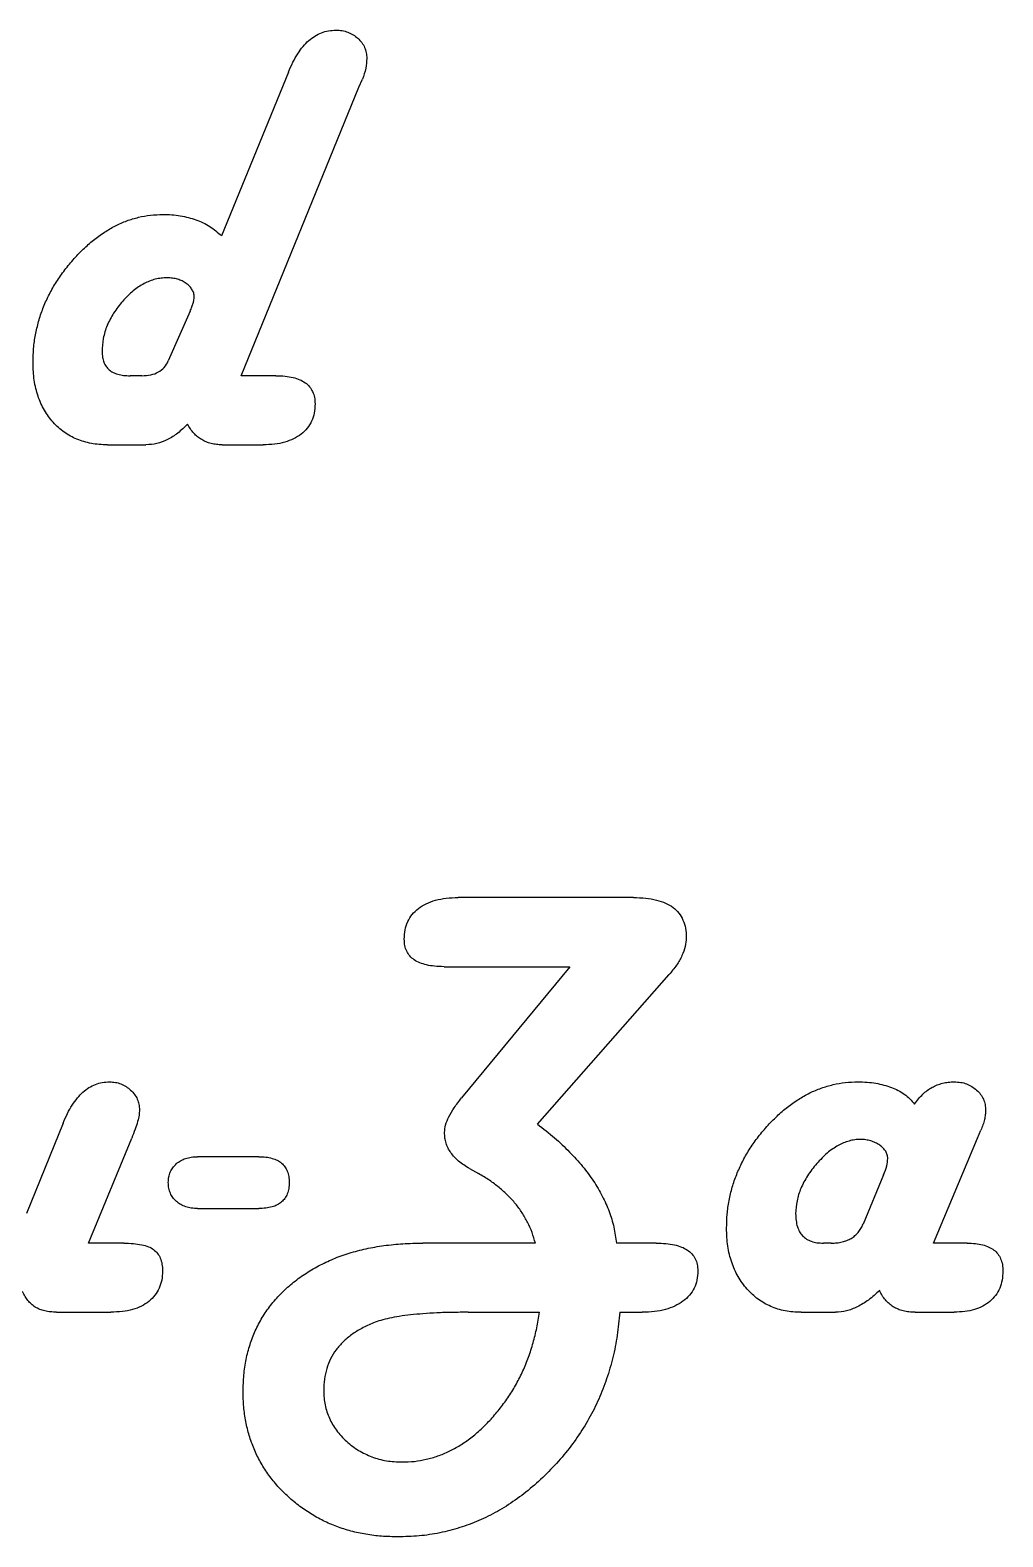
# Model space of a CAD drawing. Header units: millimetres. Extents: x -152 to 152, y -48 to 197.
# Drawn here: x 119.52 to 131.1, y -21.43 to -3.51 of the extents above; entities that cross this region are included whole.
import ezdxf

# ---------------------------------------------------------------- set-up
doc = ezdxf.new("R2010")
doc.units = ezdxf.units.MM

msp = doc.modelspace()

# ---------------------------------------------------------------- linework, layer by layer
at = {"color": 7, "linetype": 'Continuous', "lineweight": 25}
for p, q in [((122.594, -4.012), (121.799, -5.961)), ((123.431, -4.193), (123.474, -4.098)), ((122.033, -7.623), (123.431, -4.193)), ((121.424, -6.856), (121.164, -7.448)), ((120.849, -7.623), (120.712, -7.623)), ((122.445, -7.623), (122.033, -7.623)), ((120.441, -8.445), (120.899, -8.445)), ((121.805, -8.445), (122.293, -8.445)), ((126.699, -13.829), (124.615, -13.829)), ((124.446, -14.651), (125.941, -14.651)), ((125.941, -14.651), (124.655, -16.211)), ((125.558, -16.524), (127.123, -14.745)), ((119.914, -16.511), (119.478, -17.588)), ((130.793, -16.69), (130.833, -16.595)), ((120.215, -17.938), (120.73, -16.69)), ((130.272, -17.938), (130.793, -16.69)), ((122.241, -16.911), (121.512, -16.911)), ((124.75, -17.052), (124.857, -17.112)), ((129.677, -17.125), (129.433, -17.711)), ((121.512, -17.527), (122.241, -17.527)), ((120.634, -17.938), (120.215, -17.938)), ((125.533, -17.938), (124.193, -17.938)), ((126.97, -17.938), (126.497, -17.938)), ((129.052, -17.938), (128.961, -17.938)), ((130.67, -17.938), (130.272, -17.938)), ((119.835, -18.76), (120.482, -18.76)), ((124.735, -18.76), (125.583, -18.76)), ((126.537, -18.76), (126.804, -18.76)), ((128.694, -18.76), (129.105, -18.76)), ((130.052, -18.76), (130.515, -18.76))]:
    msp.add_line(p, q, dxfattribs=at)
for points, knots in [([(122.594, -4.012), (122.611, -3.973), (122.644, -3.898), (122.702, -3.796), (122.765, -3.709), (122.833, -3.637), (122.908, -3.583), (122.987, -3.542), (123.072, -3.518), (123.131, -3.515), (123.16, -3.514)], [0, 0, 0, 0, 0.159657, 0.30514, 0.437481, 0.559878, 0.672249, 0.781209, 0.889106, 1, 1, 1, 1]), ([(123.16, -3.514), (123.185, -3.515), (123.233, -3.517), (123.302, -3.536), (123.366, -3.567), (123.421, -3.609), (123.469, -3.66), (123.503, -3.718), (123.524, -3.782), (123.526, -3.827), (123.527, -3.85)], [0, 0, 0, 0, 0.133939, 0.260129, 0.384679, 0.513087, 0.63901, 0.757749, 0.877616, 1, 1, 1, 1]), ([(123.527, -3.85), (123.525, -3.889), (123.519, -3.974), (123.49, -4.055), (123.474, -4.098)], [0, 0, 0, 0, 0.459987, 1, 1, 1, 1]), ([(119.555, -7.467), (119.556, -7.411), (119.559, -7.3), (119.582, -7.136), (119.62, -6.977), (119.671, -6.821), (119.739, -6.67), (119.821, -6.523), (119.919, -6.381), (120.029, -6.246), (120.148, -6.12), (120.273, -6.01), (120.402, -5.917), (120.533, -5.838), (120.67, -5.779), (120.81, -5.737), (120.954, -5.71), (121.051, -5.707), (121.1, -5.705)], [0, 0, 0, 0, 0.065276, 0.12901, 0.192583, 0.255629, 0.319775, 0.384485, 0.451421, 0.519923, 0.588085, 0.652244, 0.713808, 0.773006, 0.830491, 0.886864, 0.942999, 1, 1, 1, 1]), ([(121.1, -5.705), (121.136, -5.706), (121.205, -5.708), (121.307, -5.72), (121.403, -5.74), (121.494, -5.768), (121.579, -5.803), (121.658, -5.847), (121.732, -5.9), (121.777, -5.941), (121.799, -5.961)], [0, 0, 0, 0, 0.1402254, 0.2728307, 0.4017121, 0.5249163, 0.644875, 0.7634096, 0.880846, 1, 1, 1, 1]), ([(121.149, -6.459), (121.126, -6.46), (121.079, -6.462), (121.01, -6.474), (120.942, -6.498), (120.875, -6.527), (120.81, -6.568), (120.745, -6.615), (120.682, -6.672), (120.601, -6.758), (120.513, -6.874), (120.434, -7.022), (120.385, -7.179), (120.38, -7.285), (120.377, -7.339)], [0, 0, 0, 0, 0.054496, 0.109809, 0.16538, 0.222308, 0.282011, 0.344274, 0.410641, 0.481079, 0.620325, 0.749838, 0.875598, 1, 1, 1, 1]), ([(121.473, -6.689), (121.472, -6.673), (121.47, -6.642), (121.45, -6.599), (121.42, -6.559), (121.379, -6.525), (121.331, -6.494), (121.275, -6.475), (121.214, -6.461), (121.172, -6.46), (121.149, -6.459)], [0, 0, 0, 0, 0.105647, 0.211716, 0.321537, 0.444364, 0.575787, 0.708608, 0.848376, 1, 1, 1, 1]), ([(121.424, -6.856), (121.432, -6.839), (121.446, -6.807), (121.461, -6.762), (121.47, -6.724), (121.472, -6.7), (121.473, -6.689)], [0, 0, 0, 0, 0.318433, 0.589541, 0.815372, 1, 1, 1, 1]), ([(120.377, -7.339), (120.378, -7.361), (120.379, -7.403), (120.396, -7.462), (120.421, -7.513), (120.46, -7.554), (120.507, -7.587), (120.567, -7.607), (120.636, -7.622), (120.686, -7.623), (120.712, -7.623)], [0, 0, 0, 0, 0.132446, 0.251783, 0.362261, 0.469257, 0.582652, 0.705268, 0.844327, 1, 1, 1, 1]), ([(120.441, -8.445), (120.408, -8.444), (120.344, -8.443), (120.25, -8.429), (120.161, -8.41), (120.078, -8.379), (119.999, -8.342), (119.925, -8.296), (119.857, -8.241), (119.794, -8.178), (119.738, -8.109), (119.689, -8.033), (119.648, -7.952), (119.612, -7.866), (119.588, -7.774), (119.568, -7.676), (119.558, -7.574), (119.556, -7.503), (119.555, -7.467)], [0, 0, 0, 0, 0.0662279, 0.1293897, 0.1906264, 0.2495516, 0.3077748, 0.3662463, 0.4240907, 0.4840988, 0.5444164, 0.6042648, 0.6656997, 0.7276669, 0.7918805, 0.8578893, 0.927305, 1, 1, 1, 1]), ([(120.849, -7.623), (120.885, -7.622), (120.954, -7.619), (121.047, -7.584), (121.122, -7.528), (121.15, -7.475), (121.164, -7.448)], [0, 0, 0, 0, 0.285791, 0.532854, 0.763239, 1, 1, 1, 1]), ([(122.445, -7.623), (122.482, -7.624), (122.55, -7.626), (122.646, -7.642), (122.727, -7.667), (122.795, -7.703), (122.848, -7.752), (122.885, -7.812), (122.907, -7.883), (122.91, -7.933), (122.911, -7.959)], [0, 0, 0, 0, 0.167411, 0.313752, 0.442842, 0.557325, 0.665184, 0.769793, 0.878149, 1, 1, 1, 1]), ([(122.911, -7.959), (122.909, -7.996), (122.905, -8.065), (122.875, -8.164), (122.82, -8.249), (122.747, -8.321), (122.656, -8.376), (122.549, -8.418), (122.426, -8.44), (122.339, -8.444), (122.293, -8.445)], [0, 0, 0, 0, 0.1225431, 0.2351937, 0.3464116, 0.4599645, 0.5792462, 0.7061548, 0.845152, 1, 1, 1, 1]), ([(121.394, -8.198), (121.357, -8.236), (121.284, -8.307), (121.16, -8.385), (121.032, -8.437), (120.943, -8.443), (120.899, -8.445)], [0, 0, 0, 0, 0.280722, 0.534182, 0.769158, 1, 1, 1, 1]), ([(121.805, -8.445), (121.783, -8.444), (121.738, -8.442), (121.674, -8.432), (121.615, -8.413), (121.562, -8.384), (121.512, -8.35), (121.467, -8.307), (121.427, -8.256), (121.405, -8.218), (121.394, -8.198)], [0, 0, 0, 0, 0.135323, 0.261607, 0.381728, 0.500656, 0.618909, 0.741306, 0.867537, 1, 1, 1, 1]), ([(123.973, -14.324), (123.975, -14.287), (123.978, -14.216), (124.01, -14.115), (124.064, -14.027), (124.14, -13.955), (124.235, -13.898), (124.346, -13.856), (124.475, -13.834), (124.566, -13.83), (124.615, -13.829)], [0, 0, 0, 0, 0.120841, 0.233483, 0.342038, 0.454346, 0.573305, 0.701914, 0.84208, 1, 1, 1, 1]), ([(126.699, -13.829), (126.749, -13.83), (126.841, -13.832), (126.97, -13.855), (127.081, -13.89), (127.172, -13.943), (127.244, -14.011), (127.293, -14.096), (127.324, -14.196), (127.327, -14.267), (127.329, -14.304)], [0, 0, 0, 0, 0.164612, 0.308568, 0.435524, 0.550348, 0.656501, 0.763354, 0.875641, 1, 1, 1, 1]), ([(124.446, -14.651), (124.408, -14.65), (124.339, -14.648), (124.242, -14.633), (124.16, -14.608), (124.091, -14.573), (124.037, -14.526), (124, -14.467), (123.976, -14.399), (123.974, -14.35), (123.973, -14.324)], [0, 0, 0, 0, 0.170937, 0.318848, 0.449693, 0.565, 0.672028, 0.775405, 0.882872, 1, 1, 1, 1]), ([(127.329, -14.304), (127.326, -14.34), (127.321, -14.414), (127.278, -14.525), (127.214, -14.638), (127.155, -14.708), (127.123, -14.745)], [0, 0, 0, 0, 0.217006, 0.448031, 0.708595, 1, 1, 1, 1]), ([(119.914, -16.511), (119.931, -16.472), (119.962, -16.399), (120.018, -16.298), (120.08, -16.213), (120.146, -16.143), (120.218, -16.087), (120.296, -16.05), (120.379, -16.024), (120.436, -16.022), (120.466, -16.021)], [0, 0, 0, 0, 0.159569, 0.304549, 0.437901, 0.560126, 0.67279, 0.78172, 0.889375, 1, 1, 1, 1]), ([(120.466, -16.021), (120.489, -16.022), (120.535, -16.024), (120.602, -16.043), (120.664, -16.074), (120.718, -16.118), (120.764, -16.168), (120.798, -16.225), (120.818, -16.288), (120.821, -16.331), (120.822, -16.353)], [0, 0, 0, 0, 0.131125, 0.256418, 0.382954, 0.511197, 0.638704, 0.758486, 0.876755, 1, 1, 1, 1]), ([(127.808, -17.762), (127.81, -17.706), (127.812, -17.596), (127.836, -17.433), (127.873, -17.274), (127.926, -17.12), (127.994, -16.971), (128.075, -16.826), (128.174, -16.686), (128.284, -16.552), (128.405, -16.429), (128.53, -16.319), (128.661, -16.228), (128.794, -16.151), (128.933, -16.093), (129.075, -16.051), (129.221, -16.026), (129.32, -16.022), (129.37, -16.021)], [0, 0, 0, 0, 0.0649, 0.12826, 0.191466, 0.25429, 0.317715, 0.382102, 0.448052, 0.516538, 0.584429, 0.648666, 0.710123, 0.769869, 0.827606, 0.88481, 0.942135, 1, 1, 1, 1]), ([(129.37, -16.021), (129.407, -16.021), (129.479, -16.023), (129.583, -16.034), (129.679, -16.057), (129.769, -16.083), (129.85, -16.121), (129.924, -16.166), (129.99, -16.22), (130.027, -16.263), (130.045, -16.284)], [0, 0, 0, 0, 0.148469, 0.287729, 0.419248, 0.543323, 0.66139, 0.775405, 0.88792, 1, 1, 1, 1]), ([(130.045, -16.284), (130.06, -16.263), (130.09, -16.222), (130.141, -16.168), (130.195, -16.122), (130.252, -16.084), (130.315, -16.057), (130.379, -16.035), (130.447, -16.023), (130.494, -16.021), (130.518, -16.021)], [0, 0, 0, 0, 0.13787, 0.267826, 0.39149, 0.513356, 0.632002, 0.751776, 0.87289, 1, 1, 1, 1]), ([(130.518, -16.021), (130.543, -16.022), (130.593, -16.024), (130.664, -16.042), (130.728, -16.075), (130.784, -16.117), (130.832, -16.168), (130.866, -16.227), (130.887, -16.292), (130.889, -16.338), (130.89, -16.361)], [0, 0, 0, 0, 0.135644, 0.265389, 0.388836, 0.515241, 0.639201, 0.757736, 0.875734, 1, 1, 1, 1]), ([(124.452, -16.623), (124.455, -16.593), (124.461, -16.528), (124.505, -16.43), (124.568, -16.321), (124.625, -16.25), (124.655, -16.211)], [0, 0, 0, 0, 0.192128, 0.416327, 0.684303, 1, 1, 1, 1]), ([(120.822, -16.353), (120.821, -16.374), (120.818, -16.421), (120.799, -16.498), (120.769, -16.59), (120.744, -16.655), (120.73, -16.69)], [0, 0, 0, 0, 0.177413, 0.402189, 0.673984, 1, 1, 1, 1]), ([(130.89, -16.361), (130.89, -16.378), (130.888, -16.414), (130.877, -16.471), (130.859, -16.532), (130.842, -16.574), (130.833, -16.595)], [0, 0, 0, 0, 0.211809, 0.449345, 0.711305, 1, 1, 1, 1]), ([(124.75, -17.052), (124.726, -17.038), (124.681, -17.011), (124.619, -16.967), (124.569, -16.917), (124.526, -16.865), (124.492, -16.809), (124.469, -16.75), (124.454, -16.688), (124.453, -16.645), (124.452, -16.623)], [0, 0, 0, 0, 0.148455, 0.286175, 0.414095, 0.534394, 0.652151, 0.767374, 0.881093, 1, 1, 1, 1]), ([(125.558, -16.524), (125.626, -16.577), (125.76, -16.681), (125.939, -16.849), (126.095, -17.021), (126.226, -17.196), (126.331, -17.376), (126.414, -17.559), (126.471, -17.747), (126.489, -17.875), (126.497, -17.938)], [0, 0, 0, 0, 0.149305, 0.290039, 0.421786, 0.546033, 0.664543, 0.779074, 0.890224, 1, 1, 1, 1]), ([(129.399, -16.705), (129.376, -16.706), (129.332, -16.708), (129.265, -16.723), (129.199, -16.745), (129.134, -16.777), (129.069, -16.818), (129.004, -16.867), (128.942, -16.927), (128.859, -17.014), (128.77, -17.132), (128.69, -17.282), (128.64, -17.434), (128.633, -17.538), (128.63, -17.589)], [0, 0, 0, 0, 0.052309, 0.105644, 0.159961, 0.216069, 0.276577, 0.340232, 0.408142, 0.480813, 0.623943, 0.755386, 0.878942, 1, 1, 1, 1]), ([(129.726, -16.932), (129.725, -16.918), (129.722, -16.888), (129.704, -16.844), (129.671, -16.807), (129.63, -16.772), (129.58, -16.742), (129.524, -16.721), (129.463, -16.708), (129.42, -16.706), (129.399, -16.705)], [0, 0, 0, 0, 0.101323, 0.204401, 0.315545, 0.440469, 0.574244, 0.710477, 0.85052, 1, 1, 1, 1]), ([(121.164, -17.217), (121.166, -17.195), (121.168, -17.153), (121.185, -17.092), (121.217, -17.04), (121.259, -16.994), (121.31, -16.955), (121.371, -16.931), (121.439, -16.913), (121.487, -16.912), (121.512, -16.911)], [0, 0, 0, 0, 0.125992, 0.243732, 0.357957, 0.477284, 0.599393, 0.724628, 0.855747, 1, 1, 1, 1]), ([(122.241, -16.911), (122.269, -16.911), (122.323, -16.912), (122.397, -16.928), (122.461, -16.951), (122.514, -16.984), (122.553, -17.03), (122.583, -17.084), (122.6, -17.148), (122.602, -17.193), (122.603, -17.217)], [0, 0, 0, 0, 0.15616, 0.295153, 0.417616, 0.530421, 0.638135, 0.748583, 0.867362, 1, 1, 1, 1]), ([(129.677, -17.125), (129.691, -17.09), (129.717, -17.028), (129.723, -16.962), (129.726, -16.932)], [0, 0, 0, 0, 0.56228, 1, 1, 1, 1]), ([(125.533, -17.938), (125.521, -17.896), (125.497, -17.811), (125.442, -17.69), (125.376, -17.576), (125.298, -17.468), (125.206, -17.368), (125.102, -17.276), (124.986, -17.187), (124.9, -17.138), (124.857, -17.112)], [0, 0, 0, 0, 0.121401, 0.240888, 0.360028, 0.480641, 0.60338, 0.730315, 0.861828, 1, 1, 1, 1]), ([(121.512, -17.527), (121.487, -17.526), (121.44, -17.525), (121.373, -17.508), (121.312, -17.482), (121.26, -17.445), (121.217, -17.399), (121.187, -17.345), (121.168, -17.283), (121.166, -17.24), (121.164, -17.217)], [0, 0, 0, 0, 0.141333, 0.271649, 0.394243, 0.517261, 0.635857, 0.751152, 0.870712, 1, 1, 1, 1]), ([(122.603, -17.217), (122.602, -17.241), (122.6, -17.288), (122.583, -17.352), (122.554, -17.407), (122.514, -17.452), (122.461, -17.486), (122.397, -17.511), (122.322, -17.524), (122.269, -17.526), (122.241, -17.527)], [0, 0, 0, 0, 0.133849, 0.253853, 0.365402, 0.471043, 0.58429, 0.706773, 0.844608, 1, 1, 1, 1]), ([(128.63, -17.589), (128.631, -17.617), (128.633, -17.668), (128.648, -17.741), (128.673, -17.802), (128.711, -17.852), (128.759, -17.892), (128.817, -17.92), (128.886, -17.936), (128.935, -17.937), (128.961, -17.938)], [0, 0, 0, 0, 0.147962, 0.280931, 0.39929, 0.508857, 0.619299, 0.733982, 0.859791, 1, 1, 1, 1]), ([(129.052, -17.938), (129.075, -17.938), (129.119, -17.937), (129.182, -17.926), (129.24, -17.908), (129.291, -17.883), (129.336, -17.851), (129.376, -17.812), (129.408, -17.765), (129.424, -17.73), (129.433, -17.711)], [0, 0, 0, 0, 0.144708, 0.279865, 0.405577, 0.523759, 0.640334, 0.755322, 0.873741, 1, 1, 1, 1]), ([(128.694, -18.76), (128.662, -18.76), (128.598, -18.758), (128.506, -18.745), (128.417, -18.724), (128.335, -18.692), (128.256, -18.654), (128.182, -18.606), (128.114, -18.549), (128.051, -18.485), (127.994, -18.413), (127.944, -18.336), (127.902, -18.253), (127.867, -18.165), (127.841, -18.072), (127.821, -17.973), (127.811, -17.869), (127.809, -17.798), (127.808, -17.762)], [0, 0, 0, 0, 0.06493, 0.126827, 0.186993, 0.245644, 0.303664, 0.361399, 0.420633, 0.480616, 0.541512, 0.602803, 0.66433, 0.727075, 0.7916, 0.857725, 0.927236, 1, 1, 1, 1]), ([(120.634, -17.938), (120.673, -17.939), (120.745, -17.94), (120.843, -17.955), (120.925, -17.977), (120.99, -18.011), (121.039, -18.059), (121.073, -18.118), (121.093, -18.19), (121.095, -18.243), (121.096, -18.27)], [0, 0, 0, 0, 0.177934, 0.329744, 0.455684, 0.563747, 0.661803, 0.761967, 0.874007, 1, 1, 1, 1]), ([(122.055, -19.703), (122.057, -19.638), (122.061, -19.51), (122.087, -19.322), (122.134, -19.146), (122.196, -18.979), (122.28, -18.823), (122.38, -18.676), (122.5, -18.541), (122.636, -18.415), (122.788, -18.304), (122.953, -18.206), (123.129, -18.122), (123.319, -18.055), (123.52, -18.002), (123.734, -17.965), (123.959, -17.942), (124.114, -17.94), (124.193, -17.938)], [0, 0, 0, 0, 0.062822, 0.123095, 0.181227, 0.238092, 0.294384, 0.350875, 0.40845, 0.467657, 0.52821, 0.589248, 0.651825, 0.71592, 0.782202, 0.851481, 0.923844, 1, 1, 1, 1]), ([(126.97, -17.938), (127.009, -17.939), (127.082, -17.941), (127.184, -17.956), (127.27, -17.981), (127.341, -18.017), (127.398, -18.064), (127.438, -18.123), (127.462, -18.192), (127.465, -18.242), (127.466, -18.268)], [0, 0, 0, 0, 0.17322, 0.324091, 0.455163, 0.571615, 0.677514, 0.779226, 0.885161, 1, 1, 1, 1]), ([(130.67, -17.938), (130.703, -17.939), (130.766, -17.941), (130.854, -17.955), (130.928, -17.982), (130.991, -18.017), (131.038, -18.066), (131.072, -18.125), (131.093, -18.194), (131.095, -18.244), (131.096, -18.27)], [0, 0, 0, 0, 0.161777, 0.304562, 0.432041, 0.544948, 0.651814, 0.758468, 0.872769, 1, 1, 1, 1]), ([(121.096, -18.27), (121.094, -18.307), (121.092, -18.377), (121.059, -18.476), (121.007, -18.562), (120.935, -18.635), (120.845, -18.692), (120.738, -18.733), (120.615, -18.755), (120.527, -18.759), (120.482, -18.76)], [0, 0, 0, 0, 0.123368, 0.237291, 0.347008, 0.460317, 0.578965, 0.705601, 0.845484, 1, 1, 1, 1]), ([(127.466, -18.268), (127.464, -18.305), (127.461, -18.375), (127.426, -18.475), (127.369, -18.562), (127.29, -18.634), (127.192, -18.691), (127.077, -18.731), (126.946, -18.756), (126.853, -18.759), (126.804, -18.76)], [0, 0, 0, 0, 0.118195, 0.227972, 0.337043, 0.450466, 0.570918, 0.699695, 0.841736, 1, 1, 1, 1]), ([(131.096, -18.27), (131.094, -18.307), (131.091, -18.377), (131.062, -18.476), (131.011, -18.562), (130.942, -18.635), (130.856, -18.691), (130.755, -18.733), (130.64, -18.755), (130.558, -18.759), (130.515, -18.76)], [0, 0, 0, 0, 0.127508, 0.244515, 0.357277, 0.471798, 0.59026, 0.714211, 0.850239, 1, 1, 1, 1]), ([(119.835, -18.76), (119.811, -18.759), (119.764, -18.757), (119.697, -18.747), (119.636, -18.728), (119.582, -18.7), (119.534, -18.665), (119.492, -18.623), (119.458, -18.572), (119.44, -18.534), (119.431, -18.514)], [0, 0, 0, 0, 0.144045, 0.276848, 0.401236, 0.52041, 0.635459, 0.752092, 0.87233, 1, 1, 1, 1]), ([(129.63, -18.501), (129.586, -18.541), (129.505, -18.615), (129.37, -18.696), (129.238, -18.751), (129.149, -18.757), (129.105, -18.76)], [0, 0, 0, 0, 0.293089, 0.552243, 0.783735, 1, 1, 1, 1]), ([(130.052, -18.76), (130.027, -18.759), (129.98, -18.758), (129.911, -18.746), (129.848, -18.726), (129.791, -18.697), (129.741, -18.659), (129.696, -18.615), (129.658, -18.562), (129.639, -18.522), (129.63, -18.501)], [0, 0, 0, 0, 0.1419503, 0.2714272, 0.3949916, 0.5154146, 0.6312222, 0.7486117, 0.8705232, 1, 1, 1, 1]), ([(124.735, -18.76), (124.67, -18.761), (124.545, -18.762), (124.365, -18.766), (124.2, -18.777), (124.052, -18.791), (123.918, -18.807), (123.8, -18.83), (123.697, -18.854), (123.635, -18.877), (123.607, -18.888)], [0, 0, 0, 0, 0.170792, 0.328506, 0.473318, 0.60432, 0.721641, 0.826725, 0.91958, 1, 1, 1, 1]), ([(126.537, -18.76), (126.528, -18.852), (126.51, -19.033), (126.459, -19.298), (126.384, -19.551), (126.291, -19.795), (126.173, -20.028), (126.034, -20.249), (125.874, -20.46), (125.694, -20.658), (125.501, -20.838), (125.296, -20.997), (125.084, -21.132), (124.862, -21.241), (124.633, -21.326), (124.395, -21.388), (124.149, -21.425), (123.982, -21.429), (123.898, -21.432)], [0, 0, 0, 0, 0.066761, 0.131962, 0.195676, 0.258763, 0.321457, 0.38444, 0.448445, 0.513566, 0.57829, 0.640539, 0.701215, 0.76078, 0.819648, 0.878789, 0.93878, 1, 1, 1, 1]), ([(123.949, -20.541), (123.997, -20.54), (124.093, -20.537), (124.235, -20.511), (124.374, -20.472), (124.509, -20.416), (124.639, -20.343), (124.767, -20.255), (124.89, -20.151), (125.008, -20.031), (125.118, -19.9), (125.219, -19.761), (125.309, -19.613), (125.388, -19.457), (125.454, -19.294), (125.508, -19.123), (125.553, -18.945), (125.573, -18.823), (125.583, -18.76)], [0, 0, 0, 0, 0.0550867, 0.1096874, 0.1643747, 0.2195443, 0.2759064, 0.3347971, 0.3961042, 0.4603617, 0.526, 0.5913733, 0.6572072, 0.7233608, 0.7902557, 0.8583, 0.9279781, 1, 1, 1, 1]), ([(123.607, -18.888), (123.56, -18.908), (123.469, -18.947), (123.348, -19.023), (123.244, -19.108), (123.16, -19.205), (123.093, -19.312), (123.048, -19.431), (123.019, -19.559), (123.015, -19.648), (123.014, -19.693)], [0, 0, 0, 0, 0.143105, 0.275114, 0.400014, 0.51764, 0.633865, 0.75098, 0.871749, 1, 1, 1, 1]), ([(123.898, -21.432), (123.833, -21.43), (123.705, -21.428), (123.518, -21.403), (123.339, -21.367), (123.17, -21.311), (123.008, -21.243), (122.856, -21.157), (122.711, -21.058), (122.577, -20.943), (122.454, -20.818), (122.347, -20.683), (122.257, -20.539), (122.182, -20.387), (122.125, -20.227), (122.085, -20.06), (122.06, -19.884), (122.056, -19.764), (122.055, -19.703)], [0, 0, 0, 0, 0.068946, 0.135336, 0.199556, 0.262404, 0.324137, 0.385649, 0.447704, 0.510278, 0.57265, 0.633308, 0.693175, 0.752598, 0.812106, 0.872885, 0.935199, 1, 1, 1, 1]), ([(123.014, -19.693), (123.014, -19.722), (123.016, -19.78), (123.029, -19.863), (123.051, -19.944), (123.081, -20.021), (123.118, -20.096), (123.167, -20.166), (123.221, -20.234), (123.285, -20.296), (123.354, -20.354), (123.428, -20.404), (123.506, -20.446), (123.587, -20.48), (123.672, -20.509), (123.761, -20.528), (123.854, -20.538), (123.917, -20.54), (123.949, -20.541)], [0, 0, 0, 0, 0.061763, 0.121865, 0.18098, 0.239814, 0.298737, 0.358515, 0.420245, 0.484331, 0.548688, 0.61227, 0.674631, 0.737433, 0.800772, 0.865453, 0.93139, 1, 1, 1, 1])]:
    msp.add_open_spline(points, degree=3, knots=knots, dxfattribs=at)

doc.saveas('drawing.dxf')
